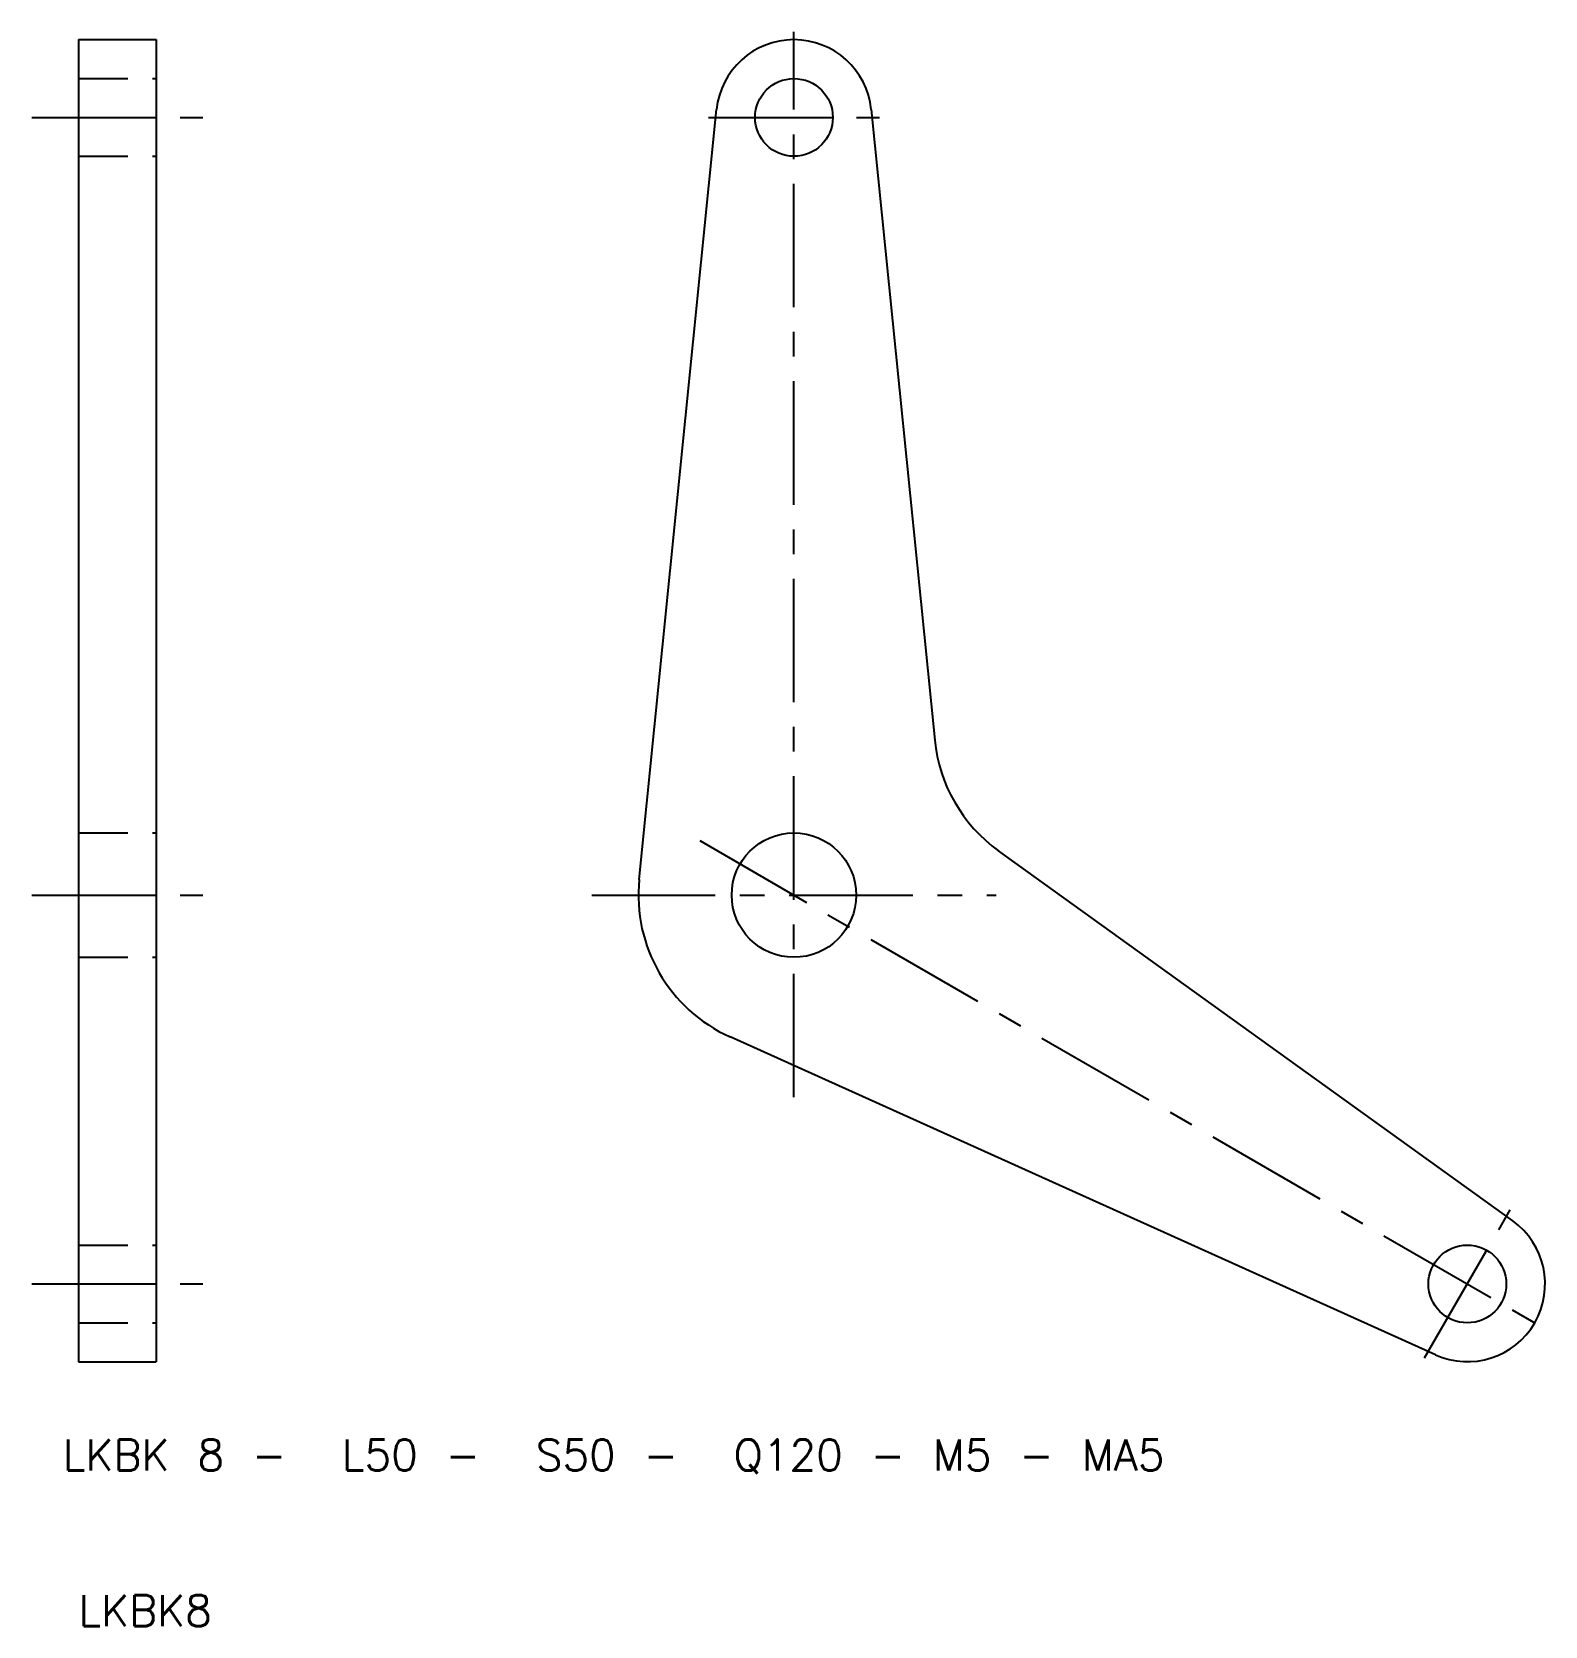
# Model space of a CAD drawing. Extents: x 1 to 98, y 3 to 105.
import ezdxf

# ---------------------------------------------------------------- set-up
doc = ezdxf.new("R2010")
doc.units = 0
doc.header["$LTSCALE"] = 0.25
doc.linetypes.add('CENTER', pattern=[50.8, 31.75, -6.35, 6.35, -6.35])
doc.linetypes.add('DASHED', pattern=[19.05, 12.7, -6.35])
doc.layers.get('0').update_dxf_attribs({"linetype": 'CONTINUOUS'})
doc.layers.add('CENTER', color=1, linetype='CENTER')
doc.styles.get("Standard").update_dxf_attribs({"font": 'txt.shx', "bigfont": 'extfont.shx'})

msp = doc.modelspace()

# ---------------------------------------------------------------- linework, layer by layer
for p, q in [((4, 105), (4, 20)), ((4, 105), (9, 105)), ((9, 105), (9, 20)), ((40.05, 51), (45.03, 100.5)), ((54.97, 100.5), (59.05, 59.97)), ((96.22, 29.06), (63.16, 52.85)), ((91.25, 20.44), (45.89, 40.88)), ((4, 20), (9, 20))]:
    msp.add_line(p, q)
at = {"color": 3, "linetype": 'DASHED'}
for p, q in [((4, 102.5), (9, 102.5)), ((4, 97.5), (9, 97.5)), ((4, 54), (9, 54)), ((4, 46), (9, 46)), ((4, 27.5), (9, 27.5)), ((4, 22.5), (9, 22.5))]:
    msp.add_line(p, q, dxfattribs=at)
for centre, radius in [((50, 100), 2.5), ((50, 50), 4), ((93.3, 25), 2.5)]:
    msp.add_circle(centre, radius)
for centre, radius, start, end in [((50, 100), 5, 5.7392, 174.2608), ((69, 60.97), 10, 185.7392, 234.2608), ((50, 50), 10, 174.2608, 245.7392), ((93.3, 25), 5, 245.7392, 54.2608)]:
    msp.add_arc(centre, radius, start, end)
at = {"layer": 'CENTER', "color": 1, "linetype": 'CENTER'}
for p, q in [((50, 37), (50, 105.5)), ((1, 100), (12, 100)), ((44.5, 100), (55.5, 100)), ((43.94, 53.5), (98.06, 22.25)), ((1, 50), (12, 50)), ((37, 50), (63, 50)), ((90.55, 20.24), (96.05, 29.76)), ((1, 25), (12, 25))]:
    msp.add_line(p, q, dxfattribs=at)

# ---------------------------------------------------------------- texts
for s, p in [('LKBK 8 -  L50 -  S50 -  Q120 - M5 - MA5', (3, 13)), ('LKBK8', (4, 3))]:
    msp.add_text(s, height=2).set_placement(p)

doc.saveas('drawing.dxf')
